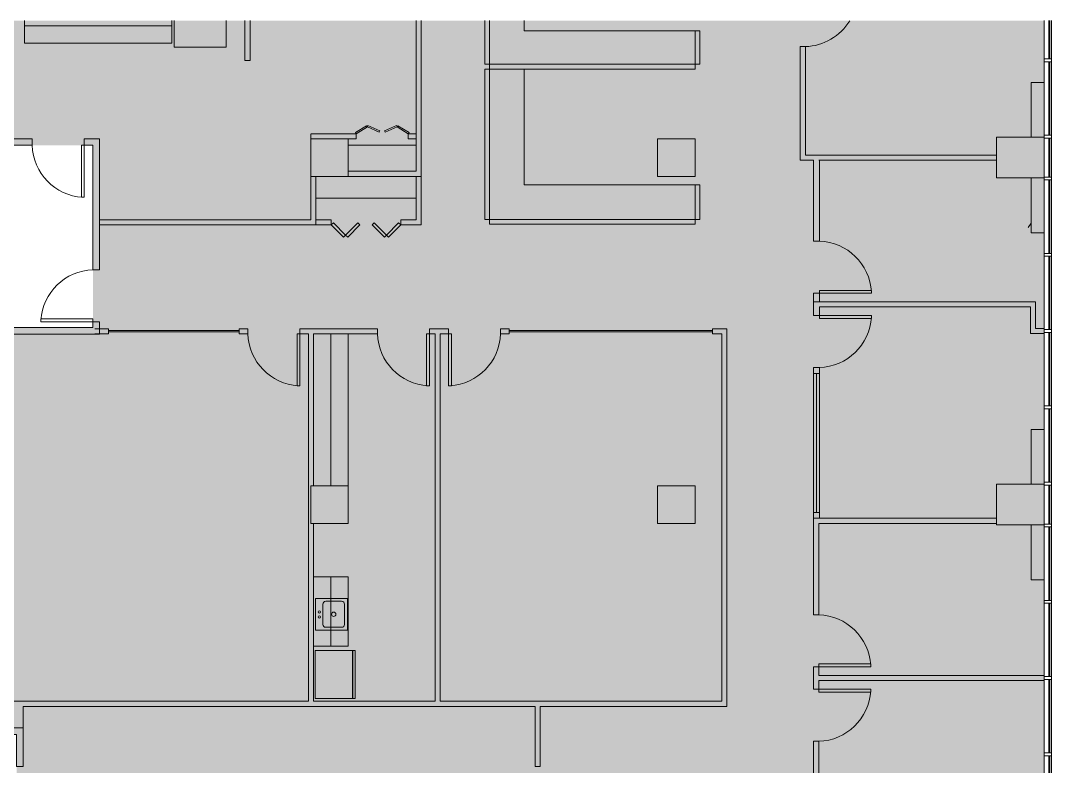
# Model space of a CAD drawing. Header units: inches. Extents: x -1086 to 2773, y -541 to 533.
# Drawn here: x 399 to 1113, y 17 to 533 of the extents above; entities that cross this region are included whole.
import ezdxf

# ---------------------------------------------------------------- set-up
doc = ezdxf.new("R2010")
doc.units = ezdxf.units.IN
doc.header["$MEASUREMENT"] = 0
for name, color, linetype, lineweight in [('A-DETL-GENF', 92, 'Continuous', 9), ('A-GLAZ-EXST', 7, 'Continuous', 9), ('Bb-col', 7, 'Continuous', 9), ('Bb-cor', 7, 'Continuous', 9), ('Bb-dmiz', 7, 'Continuous', 9), ('BB-Fill', 7, 'Continuous', 9), ('BB-Wall', 7, 'Continuous', 9), ('CAD background - for revit_dwg _2_', 8, 'Continuous', 9), ('Mullion', 7, 'Continuous', 9)]:
    doc.layers.add(name, color=color, linetype=linetype, lineweight=lineweight)

# ---------------------------------------------------------------- blocks, each defined once
blk = doc.blocks.new('CAD background - for revit_dwg _2_-1679633-Reflected Ceiling Plan')
at = {"lineweight": 9}
h = blk.add_hatch(color=256, dxfattribs=at)
h.paths.add_polyline_path([(1945.84, 5), (1953.5, 5), (1953.5, 38), (1925.5, 38), (1925.5, 5), (1929, 5)], flags=0)
h.paths.add_polyline_path([(1709.63, 5), (1713.13, 5), (1713.13, 38), (1685.5, 38), (1685.5, 5), (1709.56, 5)], flags=0)
h.paths.add_polyline_path([(245.5, 5), (273.5, 5), (273.5, 38), (245.5, 38)], flags=0)
h.paths.add_polyline_path([(485.5, 5), (513.5, 5), (513.5, 38), (485.5, 38)], flags=0)
h.paths.add_polyline_path([(1469.75, 5), (1473.25, 5), (1473.25, 38), (1445.5, 38), (1445.5, 5), (1469.56, 5)], flags=0)
h.paths.add_polyline_path([(2166, 5), (2194, 5), (2194, 33), (2166, 33), (2166, 23.5)], flags=0)
h.paths.add_polyline_path([(725.5, 5), (753.5, 5), (753.5, 38), (725.5, 38)], flags=0)
h.paths.add_polyline_path([(1233.5, 5), (1233.5, 38), (1205.5, 38), (1205.5, 5), (1230, 5)], flags=0)
h.paths.add_polyline_path([(965.5, 5), (993.5, 5), (993.5, 38), (965.5, 38), (965.5, 31.17)], flags=0)
h.paths.add_polyline_path([(751.5, 245), (751.5, 250), (755, 250), (755, 275.5), (726.5, 275.5), (726.5, 245)], flags=0)
h.paths.add_polyline_path([(38, 245.5), (38, 273.5), (5, 273.5), (5, 245.5)], flags=0)
h.paths.add_polyline_path([(2161, 245.5), (2194, 245.5), (2194, 273.5), (2161, 273.5), (2161, 257.78)], flags=0)
h.paths.add_polyline_path([(1945.84, 246.5), (1952.5, 246.5), (1952.5, 272.5), (1891.5, 272.5), (1891.5, 246.5), (1920.75, 246.5)], flags=0)
h.paths.add_polyline_path([(1469, 246.5), (1472.5, 246.5), (1472.5, 272.5), (1446.5, 272.5), (1446.5, 246.5), (1448.25, 246.5)], flags=0)
h.paths.add_polyline_path([(1712.5, 246.5), (1712.5, 272.5), (1686.5, 272.5), (1686.5, 246.5), (1704.75, 246.5)], flags=0)
h.paths.add_polyline_path([(1224.75, 246.5), (1232.5, 246.5), (1232.5, 272.25), (1208.75, 272.25), (1208.75, 246.5)], flags=0)
h.paths.add_polyline_path([(486.5, 246.5), (512.5, 246.5), (512.5, 272.5), (486.5, 272.5)], flags=0)
h.paths.add_polyline_path([(1017.56, 250), (1022, 250), (1022, 272.5), (970, 272.5), (970, 250)], flags=0)
h.paths.add_polyline_path([(2194, 485.5), (2194, 513.5), (2161, 513.5), (2161, 485.5)], flags=0)
h.paths.add_polyline_path([(38, 485.5), (38, 513.5), (5, 513.5), (5, 485.5)], flags=0)
h.paths.add_polyline_path([(730, 486.5), (752.5, 486.5), (752.5, 512.5), (726.5, 512.5), (726.5, 486.5)], flags=0)
h.paths.add_polyline_path([(1686.5, 486.5), (1712.5, 486.5), (1712.5, 512.5), (1686.5, 512.5), (1686.5, 495.61)], flags=0)
h.paths.add_polyline_path([(246.5, 486.5), (272.5, 486.5), (272.5, 512.5), (246.5, 512.5)], flags=0)
h.paths.add_polyline_path([(1942.56, 486.5), (1952.5, 486.5), (1952.5, 512.5), (1926.5, 512.5), (1926.5, 486.5)], flags=0)
h.paths.add_polyline_path([(1472.5, 486.5), (1476.77, 486.5), (1476.77, 512.5), (1450.77, 512.5), (1450.77, 486.5), (1457.39, 486.5)], flags=0)
h.paths.add_polyline_path([(486.5, 486.5), (512.5, 486.5), (512.5, 512.5), (486.5, 512.5)], flags=0)
h.paths.add_polyline_path([(38, 725.5), (38, 753.5), (5, 753.5), (5, 725.5)], flags=0)
h.paths.add_polyline_path([(2161, 725.5), (2194, 725.5), (2194, 753.5), (2161, 753.5), (2161, 726.5)], flags=0)
h.paths.add_polyline_path([(752.5, 726.5), (752.5, 752.5), (726.5, 752.5), (726.5, 726.5)], flags=0)
h.paths.add_polyline_path([(1952.5, 726.5), (1952.5, 752.5), (1926.5, 752.5), (1926.5, 726.5)], flags=0)
h.paths.add_polyline_path([(1450.77, 726.5), (1476.77, 726.5), (1476.77, 752.5), (1450.77, 752.5)], flags=0)
h.paths.add_polyline_path([(1686.5, 726.5), (1712.5, 726.5), (1712.5, 752.5), (1686.5, 752.5)], flags=0)
h.paths.add_polyline_path([(272.5, 726.5), (272.5, 752.5), (246.5, 752.5), (246.5, 726.5)], flags=0)
h.paths.add_polyline_path([(512.5, 726.5), (512.5, 752.5), (486.5, 752.5), (486.5, 726.5)], flags=0)
h.paths.add_polyline_path([(2161, 965.5), (2194, 965.5), (2194, 993.5), (2161, 993.5), (2161, 988)], flags=0)
h.paths.add_polyline_path([(5, 965.5), (38, 965.5), (38, 993.5), (5, 993.5)], flags=0)
h.paths.add_polyline_path([(752.5, 966.5), (752.5, 992.5), (728.81, 992.5), (728.81, 966.5)], flags=0)
h.paths.add_polyline_path([(1206.5, 966.5), (1232.5, 966.5), (1232.5, 992.5), (1206.5, 992.5), (1206.5, 977.34)], flags=0)
h.paths.add_polyline_path([(246.5, 966.5), (272.5, 966.5), (272.5, 992.5), (246.5, 992.5)], flags=0)
h.paths.add_polyline_path([(1952.5, 966.5), (1952.5, 992.5), (1926.5, 992.5), (1926.5, 966.5)], flags=0)
h.paths.add_polyline_path([(1686.5, 966.5), (1712.5, 966.5), (1712.5, 992.5), (1686.5, 992.5), (1686.5, 988)], flags=0)
h.paths.add_polyline_path([(1472.5, 966.5), (1472.5, 992.5), (1446.5, 992.5), (1446.5, 966.5), (1450.77, 966.5)], flags=0)
h.paths.add_polyline_path([(992.5, 966.5), (992.5, 992.5), (966.5, 992.5), (966.5, 966.5)], flags=0)
h.paths.add_polyline_path([(512.5, 966.5), (512.5, 992.5), (486.5, 992.5), (486.5, 966.5)], flags=0)
at = {"layer": 'A-GLAZ-EXST'}
for p, q in [((2197.13, 1047.75), (2197.13, 1074.22)), ((2197.88, 1047.75), (2197.88, 1074.22)), ((2197.13, 995), (2197.13, 1045.75)), ((2197.88, 995), (2197.88, 1045.75)), ((2197.13, 966), (2197.13, 993)), ((2197.88, 966), (2197.88, 993)), ((2197.13, 913.25), (2197.13, 964)), ((2197.88, 913.25), (2197.88, 964)), ((2197.13, 860.5), (2197.13, 911.25)), ((2197.88, 860.5), (2197.88, 911.25)), ((2197.13, 807.75), (2197.13, 858.5)), ((2197.88, 807.75), (2197.88, 858.5)), ((2197.13, 755), (2197.13, 805.75)), ((2197.88, 755), (2197.88, 805.75)), ((2197.13, 726), (2197.13, 753)), ((2197.88, 726), (2197.88, 753)), ((2197.13, 673.25), (2197.13, 724)), ((2197.88, 673.25), (2197.88, 724)), ((2197.13, 620.5), (2197.13, 671.25)), ((2197.88, 620.5), (2197.88, 671.25)), ((2197.13, 567.75), (2197.13, 618.5)), ((2197.88, 567.75), (2197.88, 618.5)), ((2197.13, 515), (2197.13, 565.75)), ((2197.88, 515), (2197.88, 565.75))]:
    blk.add_line(p, q, dxfattribs=at)
at = {"layer": 'Bb-col', "flags": 128}
for points in [[(1712.5, 966.5), (1712.5, 992.5), (1686.5, 992.5), (1686.5, 966.5)], [(1952.5, 966.5), (1952.5, 992.5), (1926.5, 992.5), (1926.5, 966.5)], [(2194, 965.5), (2194, 993.5), (2161, 993.5), (2161, 965.5)], [(1712.5, 726.5), (1712.5, 752.5), (1686.5, 752.5), (1686.5, 726.5)], [(1952.5, 726.5), (1952.5, 752.5), (1926.5, 752.5), (1926.5, 726.5)], [(2194, 753.5), (2194, 725.5), (2161, 725.5), (2161, 753.5)]]:
    blk.add_lwpolyline(points, close=True, dxfattribs=at)
at = {"layer": 'Bb-cor'}
blk.add_line((2194, 485.5), (2194, 1074.22), dxfattribs=at)
at = {"layer": 'Bb-cor', "flags": 128}
for points in [[(0, 1074.22), (0, 0), (2199, 0), (2199, 1074.22)], [(2194, 753.5), (2185, 753.5), (2185, 791.5), (2194, 791.5), (2194, 725.5)]]:
    blk.add_lwpolyline(points, dxfattribs=at)
for points in [[(2194, 993.5), (2185, 993.5), (2185, 1031.5), (2194, 1031.5)], [(2194, 927.5), (2185, 927.5), (2185, 965.5), (2194, 965.5)], [(2193.94, 687.5), (2184.94, 687.5), (2184.94, 725.5), (2193.94, 725.5)]]:
    blk.add_lwpolyline(points, close=True, dxfattribs=at)
at = {"layer": 'Bb-dmiz', "flags": 128}
for points in [[(1763, 1074.22), (1763, 966.5), (1712.5, 966.5)], [(1759.5, 1074.22), (1759.5, 970), (1712.5, 970)], [(1472.5, 966.5), (1475.77, 966.5), (1475.77, 988), (1493.77, 988), (1493.77, 992.5), (1472.5, 992.5)], [(1686.5, 966.5), (1686.5, 936.5), (1540.27, 936.5)], [(1690, 966.5), (1690, 933), (1540.27, 933)], [(1450.77, 752.5), (1450.77, 862), (1535.77, 862), (1535.77, 867.85), (1535.77, 865.85), (1499.77, 865.85), (1499.77, 867.85), (1535.77, 867.85)], [(1455.27, 752.5), (1455.27, 857.44), (1540.27, 857.44), (1540.27, 865.85), (1535.77, 865.85)], [(1450.77, 726.5), (1450.77, 580.5), (1483, 580.5), (1483, 558.42), (1487.5, 558.42), (1487.5, 585), (1455.27, 585), (1455.27, 726.5)]]:
    blk.add_lwpolyline(points, dxfattribs=at)
blk.add_lwpolyline([(1540.27, 901.85), (1540.27, 992.5), (1529.77, 992.5), (1529.77, 952), (1527.77, 952), (1527.77, 988), (1535.77, 988), (1535.77, 901.85)], close=True, dxfattribs=at)
at = {"layer": 'Bb-dmiz'}
for centre, start, end in [((1530.85, 989.04), 181.59943, 266.78671), ((1536.81, 864.77), 91.59943, 176.78671)]:
    blk.add_arc(centre, 37.09, start, end, dxfattribs=at)
at = {"layer": 'BB-Fill'}
blk.add_line((2182.84, 931.24), (2184.93, 934.05), dxfattribs=at)
at = {"layer": 'BB-Wall'}
for p, q in [((1590.5, 1070.63), (1488.5, 1070.63)), ((1592.09, 1074.22), (1592.09, 1055.97)), ((2199, 621.25), (2199, 1074.22)), ((1686.5, 996), (1686.5, 992.5)), ((1759.5, 988), (1712.5, 988)), ((2038, 977.75), (2161, 977.75)), ((1759.5, 951.5), (1690, 951.5)), ((2199, 913.25), (2194, 913.25)), ((2199, 911.25), (2194, 911.25)), ((1546.5, 859.9), (1637, 859.9)), ((1546.5, 858.9), (1637, 858.9)), ((1700.5, 857.65), (1700.5, 752.5)), ((1712.5, 857.65), (1712.5, 752.5)), ((1823.85, 859.9), (1964.6, 859.9)), ((1823.85, 858.9), (1964.6, 858.9)), ((2194, 860.5), (2199, 860.5)), ((2194, 858.5), (2199, 858.5)), ((2034.5, 830.25), (2038.5, 830.25)), ((2036.5, 830.25), (2036.5, 734)), ((2034.5, 734), (2038.5, 734)), ((2034.5, 730), (2161, 730)), ((1700.5, 641.6), (1700.5, 689.6)), ((1694.88, 656.6), (1694.88, 670.6)), ((1696.88, 672.6), (1707.88, 672.6)), ((1709.88, 670.6), (1709.88, 656.6)), ((1696.88, 654.6), (1707.88, 654.6)), ((1715.36, 638.62), (1715.36, 605.42)), ((1715.69, 638.62), (1715.69, 605.42))]:
    blk.add_line(p, q, dxfattribs=at)
at = {"layer": 'BB-Wall', "flags": 128}
for points in [[(1590.5, 1074.22), (1590.5, 1058.63), (1488.5, 1058.63), (1488.5, 1074.22)], [(1592.09, 1055.97), (1628.09, 1055.97), (1628.09, 1074.22)], [(1644.5, 1074.22), (1644.5, 1046.63), (1641, 1046.63), (1641, 1074.22)], [(1807, 1074.22), (1807, 1044), (1955.75, 1044), (1955.75, 1067.25), (1834.25, 1067.25), (1834.25, 1074.22)], [(1952.5, 960.75), (1952.5, 933.5), (1810.25, 933.5), (1810.25, 1074.22)], [(1834.25, 1040.75), (1834.25, 960.75), (1955.75, 960.75), (1955.75, 936.75), (1807, 936.75), (1807, 1040.75), (1952.5, 1040.75), (1952.5, 1067.25)], [(2161, 981.25), (2028.75, 981.25), (2028.75, 1056.26), (2025.25, 1056.26), (2025.25, 977.75), (2034.5, 977.75)], [(1686.72, 996), (1718, 996), (1718, 992.5), (1712.5, 992.5)], [(1759.5, 992.5), (1754, 992.5), (1754, 996), (1759.5, 996)], [(2034.5, 977.75), (2034.5, 921.61), (2038.5, 921.61), (2038.5, 977.75)], [(1763, 966.5), (1763, 933), (1748.75, 933), (1748.75, 936.5), (1759.5, 936.5), (1759.5, 966.5)], [(1690, 936.5), (1700.75, 936.5), (1700.75, 933), (1690, 933)], [(2038.5, 879.75), (2038.5, 887.61), (2074.5, 887.61), (2074.5, 885.61), (2034.5, 885.61), (2034.5, 870.25), (2074.5, 870.25), (2074.5, 868.25), (2038.5, 868.25), (2038.5, 876.25), (2184.5, 876.25), (2184.5, 857.75), (2194, 857.75)], [(2034.5, 879.75), (2188, 879.75), (2188, 861.25), (2194, 861.25)], [(1688.5, 752.5), (1688.5, 857.65), (1732.65, 857.65), (1732.65, 861.15), (1679, 861.15), (1679, 857.65), (1679, 821.65), (1677, 821.65), (1677, 857.65), (1679, 857.65), (1685, 857.65), (1685, 603.44), (1455.5, 603.44)], [(1487.5, 585), (1487.5, 599.94), (1841.73, 599.94), (1841.73, 558.42), (1845.23, 558.42), (1845.23, 599.94), (1974.5, 599.94), (1974.5, 861.15), (1964.6, 861.15), (1964.6, 857.65), (1971, 857.65), (1971, 603.44), (1776, 603.44), (1776, 857.65), (1781.85, 857.65), (1783.85, 857.65)], [(1537, 861.15), (1546.5, 861.15), (1546.5, 857.65), (1537, 857.65)], [(1688.5, 726.5), (1688.5, 603.44), (1772.5, 603.44), (1772.5, 857.65), (1768.65, 857.65), (1766.65, 857.65), (1766.65, 821.65), (1768.65, 821.65), (1768.65, 857.65), (1768.65, 861.15), (1781.85, 861.15), (1781.85, 857.65), (1781.85, 821.65), (1783.85, 821.65), (1783.85, 857.65)], [(2038.5, 730), (2038.5, 834.25), (2034.5, 834.25), (2034.5, 663.25), (2038, 663.25), (2038, 726.5), (2161, 726.5)], [(1688.5, 641.6), (1712.5, 641.6), (1712.5, 689.6), (1688.5, 689.6)], [(2194, 617.75), (2038, 617.75), (2038, 609.75), (2074, 609.75), (2074, 611.75), (2034.5, 611.75), (2034.5, 627.25), (2074, 627.25), (2074, 629.25), (2038, 629.25), (2038, 621.25), (2194, 621.25)], [(2038, 501.25), (2038, 575.75), (2034.5, 575.75), (2034.5, 501.25)]]:
    blk.add_lwpolyline(points, dxfattribs=at)
for points in [[(1717.5, 996.85), (1718.02, 996), (1725.69, 1000.71), (1725.17, 1001.56)], [(1734.35, 998.08), (1733.96, 997.16), (1725.69, 1000.71), (1726.08, 1001.63)], [(1737.65, 998.08), (1738.04, 997.16), (1746.31, 1000.71), (1745.92, 1001.63)], [(1754.5, 996.85), (1753.98, 996), (1746.31, 1000.71), (1746.83, 1001.56)], [(1710.65, 925.93), (1712.06, 924.51), (1720.55, 933), (1719.13, 934.41), (1710.65, 925.93), (1709.23, 924.51), (1700.75, 933), (1702.16, 934.41)], [(1738.85, 925.93), (1737.44, 924.51), (1728.95, 933), (1730.37, 934.41), (1738.85, 925.93), (1740.27, 924.51), (1748.75, 933), (1747.34, 934.41)], [(1643, 861.15), (1643, 857.65), (1637, 857.65), (1637, 861.15)], [(1823.85, 861.15), (1823.85, 857.65), (1817.85, 857.65), (1817.85, 861.15)], [(1711.88, 674.6), (1711.88, 652.6), (1689.88, 652.6), (1689.88, 674.6)], [(1689.53, 638.62), (1717.17, 638.62), (1717.17, 605.42), (1689.53, 605.42)]]:
    blk.add_lwpolyline(points, close=True, dxfattribs=at)
at = {"layer": 'BB-Wall'}
for centre, radius in [((1692.38, 665.24), 0.791), ((1702.38, 663.6), 1.5), ((1692.38, 661.74), 0.791)]:
    blk.add_circle(centre, radius, dxfattribs=at)
for centre, radius, start, end in [((2027.71, 1093.34), 37.09, 271.59943, 328.8989), ((2037.46, 884.53), 37.09, 3.21329, 88.40057), ((2037.46, 871.33), 37.09, 271.59943, 356.78671), ((1680.08, 858.69), 37.09, 181.59943, 266.78671), ((1769.73, 858.69), 37.09, 181.59943, 266.78671), ((1780.77, 858.69), 37.09, 273.21329, 358.40057), ((1696.88, 670.6), 2, 90, 180), ((1707.88, 670.6), 2, 0, 90), ((1696.88, 656.6), 2, 180, 270), ((1707.88, 656.6), 2, 270, 0), ((2036.96, 626.17), 37.09, 3.21329, 88.40057), ((2036.96, 612.83), 37.09, 271.59943, 356.78671)]:
    blk.add_arc(centre, radius, start, end, dxfattribs=at)
at = {"layer": 'Mullion'}
for p, q in [((2199, 1047.75), (2194, 1047.75)), ((2199, 1045.75), (2194, 1045.75)), ((2199, 995), (2194, 995)), ((2199, 993), (2194, 993)), ((2199, 966), (2194, 966)), ((2199, 964), (2194, 964)), ((2199, 913.25), (2194, 913.25)), ((2199, 911.25), (2194, 911.25)), ((2194, 860.5), (2199, 860.5)), ((2194, 858.5), (2199, 858.5)), ((2199, 807.75), (2194, 807.75)), ((2199, 805.75), (2194, 805.75)), ((2199, 755), (2194, 755)), ((2199, 753), (2194, 753)), ((2199, 726), (2194, 726)), ((2199, 724), (2194, 724)), ((2199, 673.25), (2194, 673.25)), ((2199, 671.25), (2194, 671.25)), ((2194, 620.5), (2199, 620.5)), ((2194, 618.5), (2199, 618.5)), ((2199, 567.75), (2194, 567.75)), ((2199, 565.75), (2194, 565.75))]:
    blk.add_line(p, q, dxfattribs=at)

msp = doc.modelspace()

# ---------------------------------------------------------------- hatches: boundary and pattern name
at = {"layer": 'A-DETL-GENF'}
h = msp.add_hatch(color=9, dxfattribs=at)
h.paths.add_polyline_path([(-812.96, -536.01), (-600.96, -536.01), (-600.96, -503.01), (-572.96, -503.01), (-572.96, -536.01), (-468.71, -536.01), (-468.71, -231.26), (-359.96, -231.26), (-359.96, -28.51), (-333.96, -28.51), (-333.96, -51.01), (-295.15, -51.01), (-295.15, -7.01), (-291.15, -7.01), (-291.15, 64.99), (-295.15, 64.99), (-295.15, 211.8), (-291.15, 211.8), (-291.15, 247.8), (-295.15, 247.8), (-295.15, 349.8), (-291.15, 349.8), (-291.15, 354.11), (-541.65, 354.11), (-541.65, 415.99), (-417.65, 415.99), (-417.65, 449.99), (-357.65, 449.99), (-357.65, 451.49), (-333.96, 451.49), (-333.96, 425.49), (-357.65, 425.49), (-357.65, 415.99), (-291.15, 415.99), (-291.15, 455.99), (-205.15, 455.99), (-205.15, 415.99), (299.31, 415.99), (299.31, 425.49), (360.04, 425.49), (360.04, 451.49), (386.04, 451.49), (386.04, 425.49), (389.31, 425.49), (389.31, 446.99), (449.31, 446.99), (449.31, 320.99), (364.31, 320.99), (364.31, 211.49), (390.31, 211.49), (390.31, 185.49), (364.31, 185.49), (364.31, 39.49), (396.54, 39.49), (396.54, -39.76), (600.04, -39.76), (600.04, -28.51), (626.04, -28.51), (626.04, -39.76), (840.04, -39.76), (840.04, -28.51), (866.04, -28.51), (866.04, -39.76), (1074.54, -39.76), (1074.54, -27.51), (1107.54, -27.51), (1107.54, 184.49), (1074.54, 184.49), (1074.54, 212.49), (1107.54, 212.49), (1107.54, 424.49), (1074.54, 424.49), (1074.54, 452.49), (1107.54, 452.49), (1107.54, 533.21), (-1081.46, 533.21), (-1081.46, 452.49), (-1048.46, 452.49), (-1048.46, 424.49), (-1081.46, 424.49), (-1081.46, 212.49), (-1048.46, 212.49), (-1048.46, 184.49), (-1081.46, 184.49), (-1081.46, -27.51), (-1048.46, -27.51), (-1048.46, -55.51), (-1081.46, -55.51), (-1081.46, -267.51), (-1048.46, -267.51), (-1048.46, -295.51), (-1081.46, -295.51), (-1081.46, -536.01), (-840.96, -536.01), (-840.96, -503.01), (-812.96, -503.01)], flags=0)
h.paths.add_polyline_path([(-573.96, -294.51), (-599.96, -294.51), (-599.96, -268.51), (-573.96, -268.51), (-573.96, -283.61)], flags=0)
h.paths.add_polyline_path([(-813.96, -54.51), (-839.96, -54.51), (-839.96, -28.51), (-813.96, -28.51)], flags=0)
h.paths.add_polyline_path([(-573.96, -54.51), (-599.96, -54.51), (-599.96, -28.51), (-573.96, -28.51)], flags=0)
h.paths.add_polyline_path([(288.41, -53.89), (291.81, -53.89), (291.81, 354.11), (185.88, 354.11), (185.88, 343.11), (250.94, 343.11), (250.94, 302.05), (124.88, 302.05), (124.88, 354.11), (-191.12, 354.11), (-191.12, -53.89), (112.88, -53.89), (112.88, -41.89), (85.12, -41.89), (85.12, 8.11), (224.88, 8.11), (224.88, -49.89), (193.88, -49.89), (193.88, -41.89), (166.88, -41.89), (166.88, -53.89), (283.54, -53.89)], flags=0)
h.paths.add_polyline_path([(-359.96, 185.49), (-359.96, 211.49), (-333.96, 211.49), (-333.96, 185.49)], flags=0)
h.paths.add_polyline_path([(626.04, 185.49), (600.04, 185.49), (600.04, 211.49), (626.04, 211.49)], flags=0)
h.paths.add_polyline_path([(-839.96, 185.49), (-839.96, 211.49), (-813.96, 211.49), (-813.96, 185.49)], flags=0)
h.paths.add_polyline_path([(866.04, 185.49), (840.04, 185.49), (840.04, 211.49), (866.04, 211.49)], flags=0)
h.paths.add_polyline_path([(-573.96, 185.49), (-599.96, 185.49), (-599.96, 211.49), (-573.96, 211.49)], flags=0)
h.paths.add_polyline_path([(866.04, 425.49), (840.04, 425.49), (840.04, 451.49), (866.04, 451.49), (866.04, 446.99)], flags=0)
h.paths.add_polyline_path([(626.04, 425.49), (600.04, 425.49), (600.04, 451.49), (626.04, 451.49), (626.04, 446.99)], flags=0)
h.paths.add_polyline_path([(-93.96, 425.49), (-119.96, 425.49), (-119.96, 451.49), (-93.96, 451.49), (-93.96, 446.99)], flags=0)
h.paths.add_polyline_path([(146.04, 425.49), (120.04, 425.49), (120.04, 451.49), (146.04, 451.49), (146.04, 434.75)], flags=0)
h.paths.add_polyline_path([(-839.96, 425.49), (-839.96, 451.49), (-813.96, 451.49), (-813.96, 425.49)], flags=0)
h.paths.add_polyline_path([(-599.96, 425.49), (-599.96, 451.49), (-573.96, 451.49), (-573.96, 425.49)], flags=0)

# ---------------------------------------------------------------- block references
at = {"layer": 'CAD background - for revit_dwg _2_', "color": 7}
msp.add_blockref('CAD background - for revit_dwg _2_-1679633-Reflected Ceiling Plan', (-1086.46, -541.01), dxfattribs=at)

doc.saveas('drawing.dxf')
